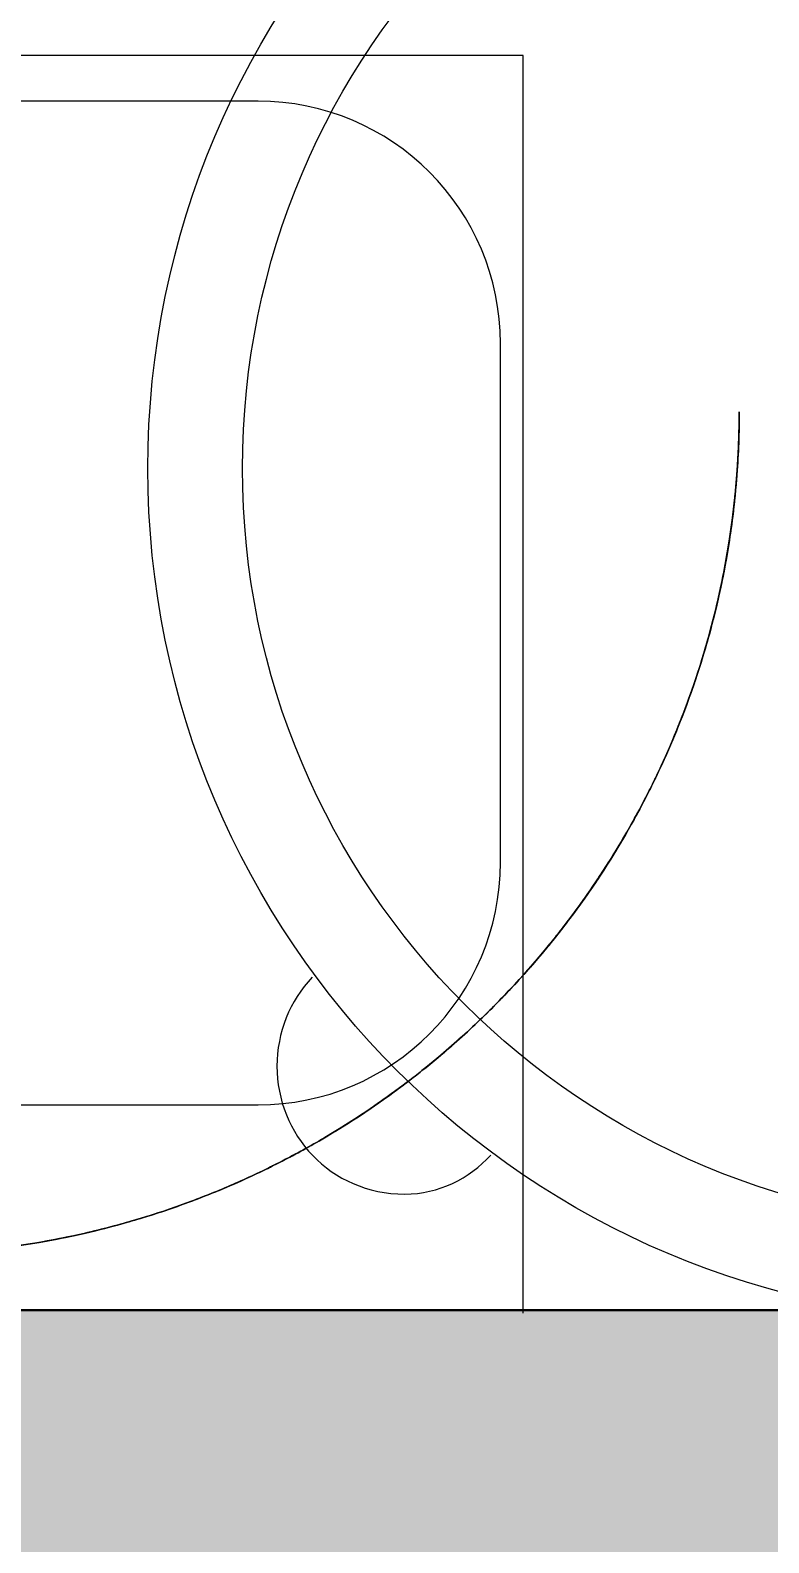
# Model space of a CAD drawing. Header units: millimetres. Extents: x -8417289 to 9420486, y -51311 to 166017.
# Drawn here: x -213290.6 to -213095.6, y 109509.2 to 109908.5 of the extents above; entities that cross this region are included whole.
import ezdxf
from ezdxf import colors
from ezdxf.entities.mleader import LeaderData, LeaderLine
from ezdxf.enums import TextEntityAlignment as Align
from ezdxf.math import Vec2, Vec3

# ---------------------------------------------------------------- set-up
doc = ezdxf.new("R2018")
doc.units = ezdxf.units.MM
for name, color, linetype, lineweight in [('_АР ТЕКСТ', 250, 'Continuous', 25), ('KR_STRIH', 8, 'Continuous', 0), ('АР_Маркер экспликации', 239, 'Continuous', 13), ('АР_Номер помещения', 1, 'Continuous', 25), ('АР_Отметки', 250, 'Continuous', 15), ('АР_Перегородки газоблок', 165, 'Continuous', 30), ('АР_Перегородки газоблок_Штрих', 165, 'Continuous', 5), ('АР_Помещения_площадь', 19, 'Continuous', 9), ('ТХ_пищеблок', 30, 'Continuous', 20)]:
    doc.layers.add(name, color=color, linetype=linetype, lineweight=lineweight)
doc.layers.add('АР_Названия помещений', color=124, linetype='Continuous', lineweight=5, plot=False)
doc.styles.add('ISOCPEUR', font='isocpeui.ttf', dxfattribs={"height": 250})
doc.styles.get("Standard").update_dxf_attribs({"font": 'arial.ttf'})

# ---------------------------------------------------------------- blocks, each defined once
blk = doc.blocks.new('*U40')
at = {"color": 8, "style": 'ISOCPEUR', "flags": 1}
blk.add_attdef('КАТЕГОРИЯ', (-499.17, -2092.19), '', height=250, dxfattribs=at)
at = {"layer": 'АР_Номер помещения', "color": 8, "style": 'ISOCPEUR'}
blk.add_attdef('НОМЕР_ПОМЕЩЕНИЯ', text='', height=300, dxfattribs=at).set_placement((2520.32, -1416.07), align=Align.MIDDLE_CENTER)
at = {"layer": 'АР_Помещения_площадь', "color": 8, "lineweight": 30, "flags": 104}
blk.add_attdef('ИМЯ_ПОМЕЩЕНИЯ', text='', height=100, dxfattribs=at).set_placement((157.63, 1217.14), align=Align.MIDDLE_CENTER)
at = {"layer": 'АР_Помещения_площадь', "color": 8, "style": 'ISOCPEUR'}
blk.add_attdef('ПЛОЩАДЬ_ПОМЕЩЕНИЯ', text='', height=200, dxfattribs=at).set_placement((1399.12, -2454.1), align=Align.MIDDLE_RIGHT)
blk = doc.blocks.new('*U41')
at = {"color": 8, "style": 'ISOCPEUR', "flags": 1}
blk.add_attdef('КАТЕГОРИЯ', (-499.17, -2092.19), '', height=250, dxfattribs=at)
at = {"layer": 'АР_Номер помещения', "color": 8, "style": 'ISOCPEUR'}
blk.add_attdef('НОМЕР_ПОМЕЩЕНИЯ', text='', height=300, dxfattribs=at).set_placement((2781.32, -1797.75), align=Align.MIDDLE_CENTER)
at = {"layer": 'АР_Помещения_площадь', "color": 8, "lineweight": 30, "flags": 104}
blk.add_attdef('ИМЯ_ПОМЕЩЕНИЯ', text='', height=100, dxfattribs=at).set_placement((157.63, 1217.14), align=Align.MIDDLE_CENTER)
at = {"layer": 'АР_Помещения_площадь', "color": 8, "style": 'ISOCPEUR'}
blk.add_attdef('ПЛОЩАДЬ_ПОМЕЩЕНИЯ', text='', height=200, dxfattribs=at).set_placement((4654.37, -5003.83), align=Align.MIDDLE_RIGHT)
blk = doc.blocks.new('_DotSmall')
at = {"color": 8, "linetype": 'ByBlock', "const_width": 0.5}
blk.add_lwpolyline([(-0.0625, 0, 1), (0.0625, 0, 1)], format="xyb", close=True, dxfattribs=at)

msp = doc.modelspace()

# ---------------------------------------------------------------- hatches: boundary and pattern name
at = {"layer": 'АР_Перегородки газоблок_Штрих', "ltscale": 100}
h = msp.add_hatch(dxfattribs=at)
h.set_pattern_fill('AR-CONC', color=8, scale=30)
h.set_pattern_definition([(50, (0, 0), (215.17805, -18.82564), [22.5, -247.5]), (355, (0, 0), (-41.6254, 225.65764), [18, -198]), (100.45144, (17.93, -1.57), (173.55265, 206.832), [19.12206, -210.34263]), (46.1842, (0, 60), (320.1724, -49.65578), [33.75, -371.25]), (96.63564, (26.68, 55.86), (280.3986, 292.2356), [28.6831, -315.51413]), (351.18416, (0, 60), (280.3986, 292.2356), [27, -297]), (21, (30, 45), (179.07212, -120.78567), [22.5, -247.5]), (326, (30, 45), (72.9946, 217.54501), [18, -198]), (71.45144, (44.92, 34.93), (252.06671, 96.75935), [19.12206, -210.34263]), (37.5, (0, 0), (3.647957, 99.868156), [0, -195.6, 0, -201, 0, -198.75]), (7.5, (0, 0), (78.92086, 118.323514), [0, -114.6, 0, -191.1, 0, -75.75]), (327.5, (-66.9, 0), (160.14673, -6.766462), [0, -75, 0, -234, 0, -310.5]), (317.5, (-96.9, 0), (174.95585, 30.031495), [0, -97.5, 0, -155.4, 0, -220.5])])
h.paths.add_polyline_path([(-212033.92, 110768.73), (-212153.92, 110768.73), (-212153.92, 109570.58), (-217983.92, 109570.58), (-217983.92, 109450.58), (-212153.92, 109450.58), (-212153.92, 108165.99), (-212033.92, 108165.99)])

# ---------------------------------------------------------------- linework, layer by layer
at = {"layer": 'KR_STRIH', "color": 8}
for points, knots in [([(-213171.8, 109647.34), (-213164.73, 109654.14), (-213146.86, 109673.73), (-213123.78, 109710.45), (-213107.21, 109757.88), (-213103.41, 109791.15), (-213103.44, 109807.8)], [0.7436054, 0.7436054, 0.7436054, 0.7436054, 0.7857143, 0.8571429, 0.9285714, 1, 1, 1, 1]), ([(-213103.44, 109807.8), (-213103.41, 109791.15), (-213107.21, 109757.88), (-213123.78, 109710.45), (-213146.86, 109673.73), (-213164.73, 109654.14), (-213171.8, 109647.34)], [0, 0, 0, 0, 0.0714286, 0.1428571, 0.2142857, 0.2563946, 0.2563946, 0.2563946, 0.2563946]), ([(-213103.44, 109807.8), (-213103.41, 109791.15), (-213107.21, 109757.88), (-213123.78, 109710.45), (-213146.86, 109673.73), (-213164.73, 109654.14), (-213171.8, 109647.34)], [0, 0, 0, 0, 0.0714286, 0.1428571, 0.2142857, 0.2563946, 0.2563946, 0.2563946, 0.2563946]), ([(-213171.8, 109647.34), (-213164.73, 109654.14), (-213146.86, 109673.73), (-213123.78, 109710.45), (-213107.21, 109757.88), (-213103.41, 109791.15), (-213103.44, 109807.8)], [0.7436054, 0.7436054, 0.7436054, 0.7436054, 0.7857143, 0.8571429, 0.9285714, 1, 1, 1, 1])]:
    msp.add_open_spline(points, degree=3, knots=knots, dxfattribs=at)
at = {"layer": 'АР_Перегородки газоблок', "color": 8, "ltscale": 100}
msp.add_lwpolyline([(-217983.93, 109570.58), (-212153.92, 109570.58)], dxfattribs=at)
at = {"layer": 'ТХ_пищеблок', "color": 8}
for p, q in [((-213160.49, 109901.8, 35.13), (-213497.49, 109901.8, 35.13)), ((-213160.49, 109569.8, 35.13), (-213160.49, 109901.8, 35.13)), ((-213230.49, 109889.8, 35.13), (-213427.49, 109889.8, 35.13)), ((-213166.49, 109688.8, 35.13), (-213166.49, 109825.8, 35.13)), ((-213323.09, 109624.8, 35.13), (-213230.49, 109624.8, 35.13))]:
    msp.add_line(p, q, dxfattribs=at)
for radius in [225, 200]:
    msp.add_circle((-213034.59, 109792.85), radius, dxfattribs=at)
for centre, start, end in [((-213230.49, 109825.8, 35.13), 0, 90), ((-213230.49, 109688.8, 35.13), 270, 0)]:
    msp.add_arc(centre, 64, start, end, dxfattribs=at)
for points in [[(-213104.04, 109791.3), (-213103.63, 109796.79), (-213103.43, 109802.29), (-213103.44, 109807.8)], [(-213103.44, 109807.8), (-213103.43, 109802.29), (-213103.63, 109796.79), (-213104.04, 109791.3)], [(-213103.44, 109807.8), (-213103.43, 109802.29), (-213103.63, 109796.79), (-213104.04, 109791.3)], [(-213104.04, 109791.3), (-213103.63, 109796.79), (-213103.43, 109802.29), (-213103.44, 109807.8)], [(-213103.71, 109796.6), (-213103.53, 109800.33), (-213103.44, 109804.07), (-213103.44, 109807.8)], [(-213103.44, 109807.8), (-213103.44, 109804.07), (-213103.53, 109800.33), (-213103.71, 109796.6)], [(-213103.44, 109807.8), (-213103.44, 109804.07), (-213103.53, 109800.33), (-213103.71, 109796.6)], [(-213103.71, 109796.6), (-213103.53, 109800.33), (-213103.44, 109804.07), (-213103.44, 109807.8)], [(-213105.97, 109774.32), (-213104.84, 109781.7), (-213104.08, 109789.14), (-213103.71, 109796.6)], [(-213103.71, 109796.6), (-213104.08, 109789.14), (-213104.84, 109781.7), (-213105.97, 109774.32)], [(-213103.71, 109796.6), (-213104.08, 109789.14), (-213104.84, 109781.7), (-213105.97, 109774.32)], [(-213105.97, 109774.32), (-213104.84, 109781.7), (-213104.08, 109789.14), (-213103.71, 109796.6)], [(-213105.15, 109780.15), (-213104.69, 109783.86), (-213104.32, 109787.58), (-213104.04, 109791.3)], [(-213104.04, 109791.3), (-213104.32, 109787.58), (-213104.69, 109783.86), (-213105.15, 109780.15)], [(-213104.04, 109791.3), (-213104.32, 109787.58), (-213104.69, 109783.86), (-213105.15, 109780.15)], [(-213105.15, 109780.15), (-213104.69, 109783.86), (-213104.32, 109787.58), (-213104.04, 109791.3)], [(-213107.94, 109763.3), (-213106.79, 109768.88), (-213105.86, 109774.5), (-213105.15, 109780.15)], [(-213105.15, 109780.15), (-213105.86, 109774.5), (-213106.79, 109768.88), (-213107.94, 109763.3)], [(-213105.15, 109780.15), (-213105.86, 109774.5), (-213106.79, 109768.88), (-213107.94, 109763.3)], [(-213107.94, 109763.3), (-213106.79, 109768.88), (-213105.86, 109774.5), (-213105.15, 109780.15)], [(-213113.52, 109741.61), (-213112.41, 109745.18), (-213111.39, 109748.77), (-213110.46, 109752.38)], [(-213110.46, 109752.38), (-213111.39, 109748.77), (-213112.41, 109745.18), (-213113.52, 109741.61)], [(-213110.46, 109752.38), (-213111.39, 109748.77), (-213112.41, 109745.18), (-213113.52, 109741.61)], [(-213113.52, 109741.61), (-213112.41, 109745.18), (-213111.39, 109748.77), (-213110.46, 109752.38)], [(-213114.99, 109737.08), (-213113.8, 109740.62), (-213112.7, 109744.19), (-213111.69, 109747.79)], [(-213111.69, 109747.79), (-213112.7, 109744.19), (-213113.8, 109740.62), (-213114.99, 109737.08)], [(-213111.69, 109747.79), (-213112.7, 109744.19), (-213113.8, 109740.62), (-213114.99, 109737.08)], [(-213114.99, 109737.08), (-213113.8, 109740.62), (-213112.7, 109744.19), (-213111.69, 109747.79)], [(-213117.12, 109731.01), (-213115.83, 109734.51), (-213114.63, 109738.05), (-213113.52, 109741.61)], [(-213113.52, 109741.61), (-213114.63, 109738.05), (-213115.83, 109734.51), (-213117.12, 109731.01)], [(-213113.52, 109741.61), (-213114.63, 109738.05), (-213115.83, 109734.51), (-213117.12, 109731.01)], [(-213117.12, 109731.01), (-213115.83, 109734.51), (-213114.63, 109738.05), (-213113.52, 109741.61)], [(-213136.7, 109690.79), (-213132.77, 109697.14), (-213129.16, 109703.69), (-213125.89, 109710.4)], [(-213125.89, 109710.4), (-213129.16, 109703.69), (-213132.77, 109697.14), (-213136.7, 109690.79)], [(-213125.89, 109710.4), (-213129.16, 109703.69), (-213132.77, 109697.14), (-213136.7, 109690.79)], [(-213136.7, 109690.79), (-213132.77, 109697.14), (-213129.16, 109703.69), (-213125.89, 109710.4)], [(-213133.11, 109696.8), (-213131.25, 109700.04), (-213129.46, 109703.32), (-213127.77, 109706.64)], [(-213127.77, 109706.64), (-213129.46, 109703.32), (-213131.25, 109700.04), (-213133.11, 109696.8)], [(-213127.77, 109706.64), (-213129.46, 109703.32), (-213131.25, 109700.04), (-213133.11, 109696.8)], [(-213133.11, 109696.8), (-213131.25, 109700.04), (-213129.46, 109703.32), (-213127.77, 109706.64)], [(-213151.66, 109669.48), (-213144.81, 109678.11), (-213138.6, 109687.25), (-213133.11, 109696.8)], [(-213133.11, 109696.8), (-213138.6, 109687.25), (-213144.81, 109678.11), (-213151.66, 109669.48)], [(-213133.11, 109696.8), (-213138.6, 109687.25), (-213144.81, 109678.11), (-213151.66, 109669.48)], [(-213151.66, 109669.48), (-213144.81, 109678.11), (-213138.6, 109687.25), (-213133.11, 109696.8)], [(-213142.82, 109681.41), (-213140.7, 109684.49), (-213138.66, 109687.61), (-213136.7, 109690.79)], [(-213136.7, 109690.79), (-213138.66, 109687.61), (-213140.7, 109684.49), (-213142.82, 109681.41)], [(-213136.7, 109690.79), (-213138.66, 109687.61), (-213140.7, 109684.49), (-213142.82, 109681.41)], [(-213142.82, 109681.41), (-213140.7, 109684.49), (-213138.66, 109687.61), (-213136.7, 109690.79)], [(-213149.42, 109672.36), (-213147.14, 109675.32), (-213144.95, 109678.34), (-213142.82, 109681.41)], [(-213142.82, 109681.41), (-213144.95, 109678.34), (-213147.14, 109675.32), (-213149.42, 109672.36)], [(-213142.82, 109681.41), (-213144.95, 109678.34), (-213147.14, 109675.32), (-213149.42, 109672.36)], [(-213149.42, 109672.36), (-213147.14, 109675.32), (-213144.95, 109678.34), (-213142.82, 109681.41)], [(-213171.8, 109647.34), (-213167.29, 109651.68), (-213162.97, 109656.2), (-213158.84, 109660.89)], [(-213158.84, 109660.89), (-213162.97, 109656.2), (-213167.29, 109651.68), (-213171.8, 109647.34)], [(-213158.84, 109660.89), (-213162.97, 109656.2), (-213167.29, 109651.68), (-213171.8, 109647.34)], [(-213171.8, 109647.34), (-213167.29, 109651.68), (-213162.97, 109656.2), (-213158.84, 109660.89)], [(-213216.18, 109658.49), (-213222.07, 109652.3), (-213225.5, 109643.9), (-213225.5, 109635.02)], [(-213171.8, 109647.34), (-213169.11, 109649.93), (-213166.48, 109652.58), (-213163.93, 109655.3)], [(-213163.93, 109655.3), (-213166.48, 109652.58), (-213169.11, 109649.93), (-213171.8, 109647.34)], [(-213163.93, 109655.3), (-213166.48, 109652.58), (-213169.11, 109649.93), (-213171.8, 109647.34)], [(-213171.8, 109647.34), (-213169.11, 109649.93), (-213166.48, 109652.58), (-213163.93, 109655.3)], [(-213182.94, 109637.34), (-213179.12, 109640.55), (-213175.4, 109643.88), (-213171.8, 109647.34)], [(-213171.8, 109647.34), (-213175.4, 109643.88), (-213179.12, 109640.55), (-213182.94, 109637.34)], [(-213171.8, 109647.34), (-213175.4, 109643.88), (-213179.12, 109640.55), (-213182.94, 109637.34)], [(-213182.94, 109637.34), (-213179.12, 109640.55), (-213175.4, 109643.88), (-213171.8, 109647.34)], [(-213171.8, 109647.34), (-213171.8, 109647.34), (-213171.8, 109647.34), (-213171.8, 109647.34)], [(-213171.8, 109647.34), (-213171.8, 109647.34), (-213171.8, 109647.34), (-213171.8, 109647.34)], [(-213171.8, 109647.34), (-213171.8, 109647.34), (-213171.8, 109647.34), (-213171.8, 109647.34)], [(-213171.8, 109647.34), (-213171.8, 109647.34), (-213171.8, 109647.34), (-213171.8, 109647.34)], [(-213217.78, 109613.36), (-213208.4, 109618.58), (-213199.4, 109624.47), (-213190.88, 109630.99)], [(-213190.88, 109630.99), (-213199.4, 109624.47), (-213208.4, 109618.58), (-213217.78, 109613.36)], [(-213190.88, 109630.99), (-213199.4, 109624.47), (-213208.4, 109618.58), (-213217.78, 109613.36)], [(-213217.78, 109613.36), (-213208.4, 109618.58), (-213199.4, 109624.47), (-213190.88, 109630.99)], [(-213194.2, 109628.5), (-213193.08, 109629.32), (-213191.98, 109630.15), (-213190.88, 109630.99)], [(-213190.88, 109630.99), (-213191.98, 109630.15), (-213193.08, 109629.32), (-213194.2, 109628.5)], [(-213190.88, 109630.99), (-213191.98, 109630.15), (-213193.08, 109629.32), (-213194.2, 109628.5)], [(-213194.2, 109628.5), (-213193.08, 109629.32), (-213191.98, 109630.15), (-213190.88, 109630.99)], [(-213212.42, 109616.44), (-213206.16, 109620.16), (-213200.07, 109624.18), (-213194.2, 109628.5)], [(-213194.2, 109628.5), (-213200.07, 109624.18), (-213206.16, 109620.16), (-213212.42, 109616.44)], [(-213194.2, 109628.5), (-213200.07, 109624.18), (-213206.16, 109620.16), (-213212.42, 109616.44)], [(-213212.42, 109616.44), (-213206.16, 109620.16), (-213200.07, 109624.18), (-213194.2, 109628.5)], [(-213217.78, 109613.36), (-213215.98, 109614.36), (-213214.19, 109615.39), (-213212.42, 109616.44)], [(-213212.42, 109616.44), (-213214.19, 109615.39), (-213215.98, 109614.36), (-213217.78, 109613.36)], [(-213212.42, 109616.44), (-213214.19, 109615.39), (-213215.98, 109614.36), (-213217.78, 109613.36)], [(-213217.78, 109613.36), (-213215.98, 109614.36), (-213214.19, 109615.39), (-213212.42, 109616.44)], [(-213225.04, 109609.5), (-213222.6, 109610.74), (-213220.17, 109612.03), (-213217.78, 109613.36)], [(-213217.78, 109613.36), (-213220.17, 109612.03), (-213222.6, 109610.74), (-213225.04, 109609.5)], [(-213217.78, 109613.36), (-213220.17, 109612.03), (-213222.6, 109610.74), (-213225.04, 109609.5)], [(-213225.04, 109609.5), (-213222.6, 109610.74), (-213220.17, 109612.03), (-213217.78, 109613.36)], [(-213256.93, 109596.27), (-213251.44, 109598.07), (-213246.01, 109600.08), (-213240.66, 109602.29)], [(-213240.66, 109602.29), (-213246.01, 109600.08), (-213251.44, 109598.07), (-213256.93, 109596.27)], [(-213240.66, 109602.29), (-213246.01, 109600.08), (-213251.44, 109598.07), (-213256.93, 109596.27)], [(-213256.93, 109596.27), (-213251.44, 109598.07), (-213246.01, 109600.08), (-213240.66, 109602.29)], [(-213269.14, 109592.67), (-213265.04, 109593.76), (-213260.97, 109594.96), (-213256.93, 109596.27)], [(-213256.93, 109596.27), (-213260.97, 109594.96), (-213265.04, 109593.76), (-213269.14, 109592.67)], [(-213256.93, 109596.27), (-213260.97, 109594.96), (-213265.04, 109593.76), (-213269.14, 109592.67)], [(-213269.14, 109592.67), (-213265.04, 109593.76), (-213260.97, 109594.96), (-213256.93, 109596.27)], [(-213303.1, 109586.48), (-213298.54, 109586.95), (-213293.99, 109587.56), (-213289.46, 109588.31)], [(-213289.46, 109588.31), (-213293.99, 109587.56), (-213298.53, 109586.95), (-213303.1, 109586.48)], [(-213289.46, 109588.31), (-213293.99, 109587.56), (-213298.53, 109586.95), (-213303.1, 109586.48)], [(-213303.1, 109586.48), (-213298.54, 109586.95), (-213293.99, 109587.56), (-213289.46, 109588.31)]]:
    msp.add_open_spline(points, degree=3, dxfattribs=at)
for points, knots in [([(-213110.46, 109752.38), (-213109.95, 109754.35), (-213108.19, 109761.6), (-213106.79, 109768.94), (-213105.97, 109774.32)], [0.91987668, 0.91987668, 0.91987668, 0.91987668, 0.92857143, 0.95192601, 0.95192601, 0.95192601, 0.95192601]), ([(-213105.97, 109774.32), (-213106.79, 109768.94), (-213108.19, 109761.6), (-213109.95, 109754.35), (-213110.46, 109752.38)], [0.04807399, 0.04807399, 0.04807399, 0.04807399, 0.07142857, 0.08012332, 0.08012332, 0.08012332, 0.08012332]), ([(-213105.97, 109774.32), (-213106.79, 109768.94), (-213108.19, 109761.6), (-213109.95, 109754.35), (-213110.46, 109752.38)], [0.04807399, 0.04807399, 0.04807399, 0.04807399, 0.07142857, 0.08012332, 0.08012332, 0.08012332, 0.08012332]), ([(-213110.46, 109752.38), (-213109.95, 109754.35), (-213108.19, 109761.6), (-213106.79, 109768.94), (-213105.97, 109774.32)], [0.91987668, 0.91987668, 0.91987668, 0.91987668, 0.92857143, 0.95192601, 0.95192601, 0.95192601, 0.95192601]), ([(-213111.69, 109747.79), (-213110.72, 109751.27), (-213109.41, 109756.42), (-213108.28, 109761.62), (-213107.94, 109763.3)], [0.91306412, 0.91306412, 0.91306412, 0.91306412, 0.92857143, 0.9359014, 0.9359014, 0.9359014, 0.9359014]), ([(-213107.94, 109763.3), (-213108.28, 109761.62), (-213109.41, 109756.42), (-213110.72, 109751.27), (-213111.69, 109747.79)], [0.06409866, 0.06409866, 0.06409866, 0.06409866, 0.07142857, 0.08693588, 0.08693588, 0.08693588, 0.08693588]), ([(-213107.94, 109763.3), (-213108.28, 109761.62), (-213109.41, 109756.42), (-213110.72, 109751.27), (-213111.69, 109747.79)], [0.06409866, 0.06409866, 0.06409866, 0.06409866, 0.07142857, 0.08693588, 0.08693588, 0.08693588, 0.08693588]), ([(-213111.69, 109747.79), (-213110.72, 109751.27), (-213109.41, 109756.42), (-213108.28, 109761.62), (-213107.94, 109763.3)], [0.91306412, 0.91306412, 0.91306412, 0.91306412, 0.92857143, 0.9359014, 0.9359014, 0.9359014, 0.9359014]), ([(-213127.77, 109706.64), (-213126.99, 109708.17), (-213122.09, 109718.04), (-213117.94, 109728.27), (-213114.99, 109737.08)], [0.84976784, 0.84976784, 0.84976784, 0.84976784, 0.85714286, 0.89703564, 0.89703564, 0.89703564, 0.89703564]), ([(-213114.99, 109737.08), (-213117.94, 109728.27), (-213122.09, 109718.04), (-213126.99, 109708.17), (-213127.77, 109706.64)], [0.10296436, 0.10296436, 0.10296436, 0.10296436, 0.14285714, 0.15023216, 0.15023216, 0.15023216, 0.15023216]), ([(-213114.99, 109737.08), (-213117.94, 109728.27), (-213122.09, 109718.04), (-213126.99, 109708.17), (-213127.77, 109706.64)], [0.10296436, 0.10296436, 0.10296436, 0.10296436, 0.14285714, 0.15023216, 0.15023216, 0.15023216, 0.15023216]), ([(-213127.77, 109706.64), (-213126.99, 109708.17), (-213122.09, 109718.04), (-213117.94, 109728.27), (-213114.99, 109737.08)], [0.84976784, 0.84976784, 0.84976784, 0.84976784, 0.85714286, 0.89703564, 0.89703564, 0.89703564, 0.89703564]), ([(-213125.89, 109710.4), (-213125.75, 109710.69), (-213122.5, 109717.41), (-213119.59, 109724.3), (-213117.12, 109731.01)], [0.85577802, 0.85577802, 0.85577802, 0.85577802, 0.85714286, 0.88782735, 0.88782735, 0.88782735, 0.88782735]), ([(-213117.12, 109731.01), (-213119.59, 109724.3), (-213122.5, 109717.41), (-213125.75, 109710.69), (-213125.89, 109710.4)], [0.11217265, 0.11217265, 0.11217265, 0.11217265, 0.14285714, 0.14422198, 0.14422198, 0.14422198, 0.14422198]), ([(-213117.12, 109731.01), (-213119.59, 109724.3), (-213122.5, 109717.41), (-213125.75, 109710.69), (-213125.89, 109710.4)], [0.11217265, 0.11217265, 0.11217265, 0.11217265, 0.14285714, 0.14422198, 0.14422198, 0.14422198, 0.14422198]), ([(-213125.89, 109710.4), (-213125.75, 109710.69), (-213122.5, 109717.41), (-213119.59, 109724.3), (-213117.12, 109731.01)], [0.85577802, 0.85577802, 0.85577802, 0.85577802, 0.85714286, 0.88782735, 0.88782735, 0.88782735, 0.88782735]), ([(-213163.93, 109655.3), (-213159.76, 109659.73), (-213154.86, 109665.37), (-213150.26, 109671.26), (-213149.42, 109672.36)], [0.75963004, 0.75963004, 0.75963004, 0.75963004, 0.78571429, 0.79167937, 0.79167937, 0.79167937, 0.79167937]), ([(-213149.42, 109672.36), (-213150.26, 109671.26), (-213154.86, 109665.37), (-213159.76, 109659.73), (-213163.93, 109655.3)], [0.20832063, 0.20832063, 0.20832063, 0.20832063, 0.21428571, 0.24036997, 0.24036997, 0.24036997, 0.24036997]), ([(-213149.42, 109672.36), (-213150.26, 109671.26), (-213154.86, 109665.37), (-213159.76, 109659.73), (-213163.93, 109655.3)], [0.20832063, 0.20832063, 0.20832063, 0.20832063, 0.21428571, 0.24036997, 0.24036997, 0.24036997, 0.24036997]), ([(-213163.93, 109655.3), (-213159.76, 109659.73), (-213154.86, 109665.37), (-213150.26, 109671.26), (-213149.42, 109672.36)], [0.75963004, 0.75963004, 0.75963004, 0.75963004, 0.78571429, 0.79167937, 0.79167937, 0.79167937, 0.79167937]), ([(-213158.84, 109660.89), (-213156.49, 109663.57), (-213154.09, 109666.43), (-213151.77, 109669.35), (-213151.66, 109669.48)], [0.77044752, 0.77044752, 0.77044752, 0.77044752, 0.78571429, 0.78646423, 0.78646423, 0.78646423, 0.78646423]), ([(-213151.66, 109669.48), (-213151.77, 109669.35), (-213154.09, 109666.43), (-213156.49, 109663.57), (-213158.84, 109660.89)], [0.21353577, 0.21353577, 0.21353577, 0.21353577, 0.21428571, 0.22955248, 0.22955248, 0.22955248, 0.22955248]), ([(-213151.66, 109669.48), (-213151.77, 109669.35), (-213154.09, 109666.43), (-213156.49, 109663.57), (-213158.84, 109660.89)], [0.21353577, 0.21353577, 0.21353577, 0.21353577, 0.21428571, 0.22955248, 0.22955248, 0.22955248, 0.22955248]), ([(-213158.84, 109660.89), (-213156.49, 109663.57), (-213154.09, 109666.43), (-213151.77, 109669.35), (-213151.66, 109669.48)], [0.77044752, 0.77044752, 0.77044752, 0.77044752, 0.78571429, 0.78646423, 0.78646423, 0.78646423, 0.78646423]), ([(-213190.88, 109630.99), (-213189.65, 109631.93), (-213183.04, 109637.08), (-213176.73, 109642.61), (-213171.8, 109647.34)], [0.70764183, 0.70764183, 0.70764183, 0.70764183, 0.71428571, 0.74360538, 0.74360538, 0.74360538, 0.74360538]), ([(-213171.8, 109647.34), (-213176.73, 109642.61), (-213183.04, 109637.08), (-213189.65, 109631.93), (-213190.88, 109630.99)], [0.25639462, 0.25639462, 0.25639462, 0.25639462, 0.28571429, 0.29235817, 0.29235817, 0.29235817, 0.29235817]), ([(-213171.8, 109647.34), (-213176.73, 109642.61), (-213183.04, 109637.08), (-213189.65, 109631.93), (-213190.88, 109630.99)], [0.25639462, 0.25639462, 0.25639462, 0.25639462, 0.28571429, 0.29235817, 0.29235817, 0.29235817, 0.29235817]), ([(-213190.88, 109630.99), (-213189.65, 109631.93), (-213183.04, 109637.08), (-213176.73, 109642.61), (-213171.8, 109647.34)], [0.70764183, 0.70764183, 0.70764183, 0.70764183, 0.71428571, 0.74360538, 0.74360538, 0.74360538, 0.74360538]), ([(-213225.5, 109635.02), (-213225.5, 109617.15), (-213211.6, 109601.26), (-213191.74, 109601.26), (-213191.74, 109601.26), (-213182.75, 109601.26), (-213174.76, 109605.29), (-213169.04, 109611.56)], [0, 0, 0, 0, 0.0625, 0.0625, 0.0625, 0.062501, 0.09395651, 0.09395651, 0.09395651, 0.09395651]), ([(-213190.88, 109630.99), (-213189.65, 109631.93), (-213186.98, 109634.01), (-213184.35, 109636.16), (-213182.94, 109637.34)], [0.70764183, 0.70764183, 0.70764183, 0.70764183, 0.71428571, 0.72218565, 0.72218565, 0.72218565, 0.72218565]), ([(-213182.94, 109637.34), (-213184.35, 109636.16), (-213186.98, 109634.01), (-213189.65, 109631.93), (-213190.88, 109630.99)], [0.2778143, 0.2778143, 0.2778143, 0.2778143, 0.28571429, 0.29235817, 0.29235817, 0.29235817, 0.29235817]), ([(-213182.94, 109637.34), (-213184.35, 109636.16), (-213186.98, 109634.01), (-213189.65, 109631.93), (-213190.88, 109630.99)], [0.2778143, 0.2778143, 0.2778143, 0.2778143, 0.28571429, 0.29235817, 0.29235817, 0.29235817, 0.29235817]), ([(-213190.88, 109630.99), (-213189.65, 109631.93), (-213186.98, 109634.01), (-213184.35, 109636.16), (-213182.94, 109637.34)], [0.70764183, 0.70764183, 0.70764183, 0.70764183, 0.71428571, 0.72218565, 0.72218565, 0.72218565, 0.72218565]), ([(-213314.74, 109585.58), (-213301.85, 109586.24), (-213272.47, 109590.29), (-213240.25, 109601.57), (-213221.59, 109611.24), (-213217.78, 109613.36)], [0.5160358, 0.5160358, 0.5160358, 0.5160358, 0.5714286, 0.6428571, 0.6615947, 0.6615947, 0.6615947, 0.6615947]), ([(-213217.78, 109613.36), (-213221.59, 109611.24), (-213240.25, 109601.57), (-213272.47, 109590.29), (-213301.85, 109586.24), (-213314.74, 109585.58)], [0.3384053, 0.3384053, 0.3384053, 0.3384053, 0.3571429, 0.4285714, 0.4839642, 0.4839642, 0.4839642, 0.4839642]), ([(-213217.78, 109613.36), (-213221.59, 109611.24), (-213240.25, 109601.57), (-213272.47, 109590.29), (-213301.85, 109586.24), (-213314.74, 109585.58)], [0.3384053, 0.3384053, 0.3384053, 0.3384053, 0.3571429, 0.4285714, 0.4839642, 0.4839642, 0.4839642, 0.4839642]), ([(-213314.74, 109585.58), (-213301.85, 109586.24), (-213272.47, 109590.29), (-213240.25, 109601.57), (-213221.59, 109611.24), (-213217.78, 109613.36)], [0.5160358, 0.5160358, 0.5160358, 0.5160358, 0.5714286, 0.6428571, 0.6615947, 0.6615947, 0.6615947, 0.6615947]), ([(-213240.66, 109602.29), (-213236.86, 109603.87), (-213231.63, 109606.21), (-213226.49, 109608.76), (-213225.04, 109609.5)], [0.62520494, 0.62520494, 0.62520494, 0.62520494, 0.64285714, 0.64982103, 0.64982103, 0.64982103, 0.64982103]), ([(-213225.04, 109609.5), (-213226.49, 109608.76), (-213231.63, 109606.21), (-213236.86, 109603.87), (-213240.66, 109602.29)], [0.35017897, 0.35017897, 0.35017897, 0.35017897, 0.35714286, 0.37479506, 0.37479506, 0.37479506, 0.37479506]), ([(-213225.04, 109609.5), (-213226.49, 109608.76), (-213231.63, 109606.21), (-213236.86, 109603.87), (-213240.66, 109602.29)], [0.35017897, 0.35017897, 0.35017897, 0.35017897, 0.35714286, 0.37479506, 0.37479506, 0.37479506, 0.37479506]), ([(-213240.66, 109602.29), (-213236.86, 109603.87), (-213231.63, 109606.21), (-213226.49, 109608.76), (-213225.04, 109609.5)], [0.62520494, 0.62520494, 0.62520494, 0.62520494, 0.64285714, 0.64982103, 0.64982103, 0.64982103, 0.64982103]), ([(-213289.46, 109588.31), (-213285.09, 109589.04), (-213278.29, 109590.38), (-213271.56, 109592.04), (-213269.14, 109592.67)], [0.5524256, 0.5524256, 0.5524256, 0.5524256, 0.57142857, 0.58217431, 0.58217431, 0.58217431, 0.58217431]), ([(-213269.14, 109592.67), (-213271.56, 109592.04), (-213278.29, 109590.38), (-213285.09, 109589.04), (-213289.46, 109588.31)], [0.41782569, 0.41782569, 0.41782569, 0.41782569, 0.42857143, 0.4475744, 0.4475744, 0.4475744, 0.4475744]), ([(-213269.14, 109592.67), (-213271.56, 109592.04), (-213278.29, 109590.38), (-213285.09, 109589.04), (-213289.46, 109588.31)], [0.41782569, 0.41782569, 0.41782569, 0.41782569, 0.42857143, 0.4475744, 0.4475744, 0.4475744, 0.4475744]), ([(-213289.46, 109588.31), (-213285.09, 109589.04), (-213278.29, 109590.38), (-213271.56, 109592.04), (-213269.14, 109592.67)], [0.5524256, 0.5524256, 0.5524256, 0.5524256, 0.57142857, 0.58217431, 0.58217431, 0.58217431, 0.58217431])]:
    msp.add_open_spline(points, degree=3, knots=knots, dxfattribs=at)

# ---------------------------------------------------------------- block references
at = {"layer": 'АР_Маркер экспликации', "color": 8}
ref = msp.add_blockref('*U40', (-217247.64, 118679.84), dxfattribs=at)
lines = msp.add_mtext('Холодный цех', dxfattribs={"layer": 'АР_Названия помещений', "color": 8, "insert": (-215396.5, 117601.5), "char_height": 2696.6508, "width": 926.94, "attachment_point": 1})
ref.add_attrib('ИМЯ_ПОМЕЩЕНИЯ', '', (-215396.5, 117601.5), dxfattribs={"flags": 104}).embed_mtext(lines)
ref = msp.add_blockref('*U41', (-217247.73, 115506.8), dxfattribs=at)
lines = msp.add_mtext('Горячий цех', dxfattribs={"layer": 'АР_Названия помещений', "color": 8, "insert": (-214485.6, 112941.21), "char_height": 2696.6508, "width": 926.94, "attachment_point": 1})
ref.add_attrib('ИМЯ_ПОМЕЩЕНИЯ', '', (-214485.6, 112941.21), dxfattribs={"flags": 104}).embed_mtext(lines)

# ---------------------------------------------------------------- leaders
at = {"layer": '_АР ТЕКСТ', "color": 8}
ml = msp.add_multileader_mtext('Standard', dxfattribs=at)
ml.set_content('{\\W0.8;-2,550}', color=8, style='ISOCPEUR')
ml.set_leader_properties(color=8, linetype='Continuous', lineweight=-1)
ml.set_arrow_properties(name='DOTSMALL')
ml.build(insert=Vec2(0, 0))
ml.multileader.update_dxf_attribs({"has_text_frame": 1, "text_left_attachment_type": 4, "text_right_attachment_type": 4, "dogleg_length": 100, "arrow_head_size": 180})
ctx = ml.context
ctx.base_point, ctx.char_height, ctx.arrow_head_size, ctx.landing_gap_size, ctx.plane_origin = Vec3(-302775.82, 123943.26, -1.96), 250, 180, 50, Vec3(-302295.49, 121699.25, -1.96)
ctx.left_attachment, ctx.right_attachment = 4, 4
notes = []
notes.append((ctx, [(0, (0, 0, 0), (0, 0), (1, 0), 1, [])]))
ctx.mtext.insert, ctx.mtext.width, ctx.mtext.defined_height, ctx.mtext.line_spacing_style, ctx.mtext.flow_direction = Vec3(-302725.82, 124276.6, -1.96), 801.0864, 330.71, 2, 5
ml = msp.add_multileader_mtext('Standard', dxfattribs=at)
ml.set_content('{\\W0.8;-2,550}', color=8, style='ISOCPEUR')
ml.set_leader_properties(color=8, linetype='Continuous', lineweight=-1)
ml.set_arrow_properties(name='DOTSMALL')
ml.build(insert=Vec2(0, 0))
ml.multileader.update_dxf_attribs({"has_text_frame": 1, "text_left_attachment_type": 4, "text_right_attachment_type": 4, "dogleg_length": 100, "arrow_head_size": 180})
ctx = ml.context
ctx.base_point, ctx.char_height, ctx.arrow_head_size, ctx.landing_gap_size, ctx.plane_origin = Vec3(-314736.01, 120073.28, -1.96), 250, 180, 50, Vec3(-314255.68, 117829.26, -1.96)
ctx.left_attachment, ctx.right_attachment = 4, 4
notes.append((ctx, [(0, (0, 0, 0), (0, 0), (1, 0), 1, [])]))
ctx.mtext.insert, ctx.mtext.width, ctx.mtext.defined_height, ctx.mtext.line_spacing_style, ctx.mtext.flow_direction = Vec3(-314686.01, 120406.61, -1.96), 801.0864, 330.71, 2, 5
at = {"layer": 'АР_Отметки', "color": 8}
ml = msp.add_multileader_mtext('Standard', dxfattribs=at)
ml.set_content('{\\W0.8;-2,250}', color=8, style='ISOCPEUR')
ml.set_leader_properties(color=8, linetype='Continuous', lineweight=-1)
ml.set_arrow_properties(name='DOTSMALL')
ml.build(insert=Vec2(0, 0))
ml.multileader.update_dxf_attribs({"has_text_frame": 1, "text_left_attachment_type": 4, "text_right_attachment_type": 4, "dogleg_length": 100, "arrow_head_size": 180})
ctx = ml.context
ctx.base_point, ctx.char_height, ctx.arrow_head_size, ctx.landing_gap_size, ctx.plane_origin = Vec3(-297233.62, 128352.86), 250, 180, 50, Vec3(-296855.54, 126878.84)
ctx.left_attachment, ctx.right_attachment = 4, 4
notes.append((ctx, [(0, (0, 0, 0), (0, 0), (1, 0), 1, [])]))
ctx.mtext.insert, ctx.mtext.width, ctx.mtext.defined_height, ctx.mtext.line_spacing_style, ctx.mtext.flow_direction = Vec3(-297183.62, 128686.19), 769.989, 343.89, 2, 5
ml = msp.add_multileader_mtext('Standard', dxfattribs=at)
ml.set_content('{\\W0.8;-2,250}', color=8, style='ISOCPEUR')
ml.set_leader_properties(color=8, linetype='Continuous', lineweight=-1)
ml.set_arrow_properties(name='DOTSMALL')
ml.build(insert=Vec2(0, 0))
ml.multileader.update_dxf_attribs({"has_text_frame": 1, "text_left_attachment_type": 4, "text_right_attachment_type": 4, "dogleg_length": 100, "arrow_head_size": 180})
ctx = ml.context
ctx.base_point, ctx.char_height, ctx.arrow_head_size, ctx.landing_gap_size, ctx.plane_origin = Vec3(-298305.8, 120267.04, 0), 250, 180, 50, Vec3(-302964.31, 116414.73, 0)
ctx.left_attachment, ctx.right_attachment = 4, 4
notes.append((ctx, [(0, (0, 0, 0), (0, 0), (1, 0), 1, [])]))
ctx.mtext.insert, ctx.mtext.width, ctx.mtext.defined_height, ctx.mtext.line_spacing_style, ctx.mtext.flow_direction = Vec3(-298255.8, 120600.38, 0), 769.989, 343.89, 2, 5
ml = msp.add_multileader_mtext('Standard', dxfattribs=at)
ml.set_content('{\\W0.8;-2,250}', color=8, style='ISOCPEUR')
ml.set_leader_properties(color=8, linetype='Continuous', lineweight=-1)
ml.set_arrow_properties(name='DOTSMALL')
ml.build(insert=Vec2(0, 0))
ml.multileader.update_dxf_attribs({"has_text_frame": 1, "text_left_attachment_type": 4, "text_right_attachment_type": 4, "dogleg_length": 100, "arrow_head_size": 180})
ctx = ml.context
ctx.base_point, ctx.char_height, ctx.arrow_head_size, ctx.landing_gap_size, ctx.plane_origin = Vec3(-336127.5, 116985.86, 0), 250, 180, 50, Vec3(-337173.96, 115928.76, 0)
ctx.left_attachment, ctx.right_attachment = 4, 4
notes.append((ctx, [(0, (0, 0, 0), (0, 0), (1, 0), 1, [])]))
ctx.mtext.insert, ctx.mtext.width, ctx.mtext.defined_height, ctx.mtext.line_spacing_style, ctx.mtext.flow_direction = Vec3(-336077.5, 117319.19, 0), 769.989, 343.89, 2, 5
ml = msp.add_multileader_mtext('Standard', dxfattribs=at)
ml.set_content('{\\W0.8;-2,650}', color=8, style='ISOCPEUR')
ml.set_leader_properties(color=8, linetype='Continuous', lineweight=-1)
ml.set_arrow_properties(name='DOTSMALL')
ml.build(insert=Vec2(0, 0))
ml.multileader.update_dxf_attribs({"has_text_frame": 1, "text_left_attachment_type": 4, "text_right_attachment_type": 4, "dogleg_length": 100, "arrow_head_size": 180})
ctx = ml.context
ctx.base_point, ctx.char_height, ctx.arrow_head_size, ctx.landing_gap_size, ctx.plane_origin = Vec3(-302139.5, 114233.67), 250, 180, 50, Vec3(-302336.26, 112502.85)
ctx.left_attachment, ctx.right_attachment = 4, 4
notes.append((ctx, [(0, (0, 0, 0), (0, 0), (1, 0), 1, [])]))
ctx.mtext.insert, ctx.mtext.width, ctx.mtext.defined_height, ctx.mtext.line_spacing_style, ctx.mtext.flow_direction = Vec3(-302089.5, 114567), 881.1858, 430.99, 2, 5
for ctx, leaders in notes:
    for number, flags, end, landing, length, lines in leaders:
        leader = LeaderData()
        leader.index, (leader.has_last_leader_line, leader.has_dogleg_vector, leader.attachment_direction) = number, flags
        leader.last_leader_point, leader.dogleg_vector, leader.dogleg_length = Vec3(end), Vec3(landing), length
        for number, points, colour, breaks in lines:
            line = LeaderLine()
            line.index, line.vertices, line.color, line.breaks = number, Vec3.list(points), colors.encode_raw_color(colour), breaks
            leader.lines.append(line)
        ctx.leaders.append(leader)

doc.saveas('drawing.dxf')
